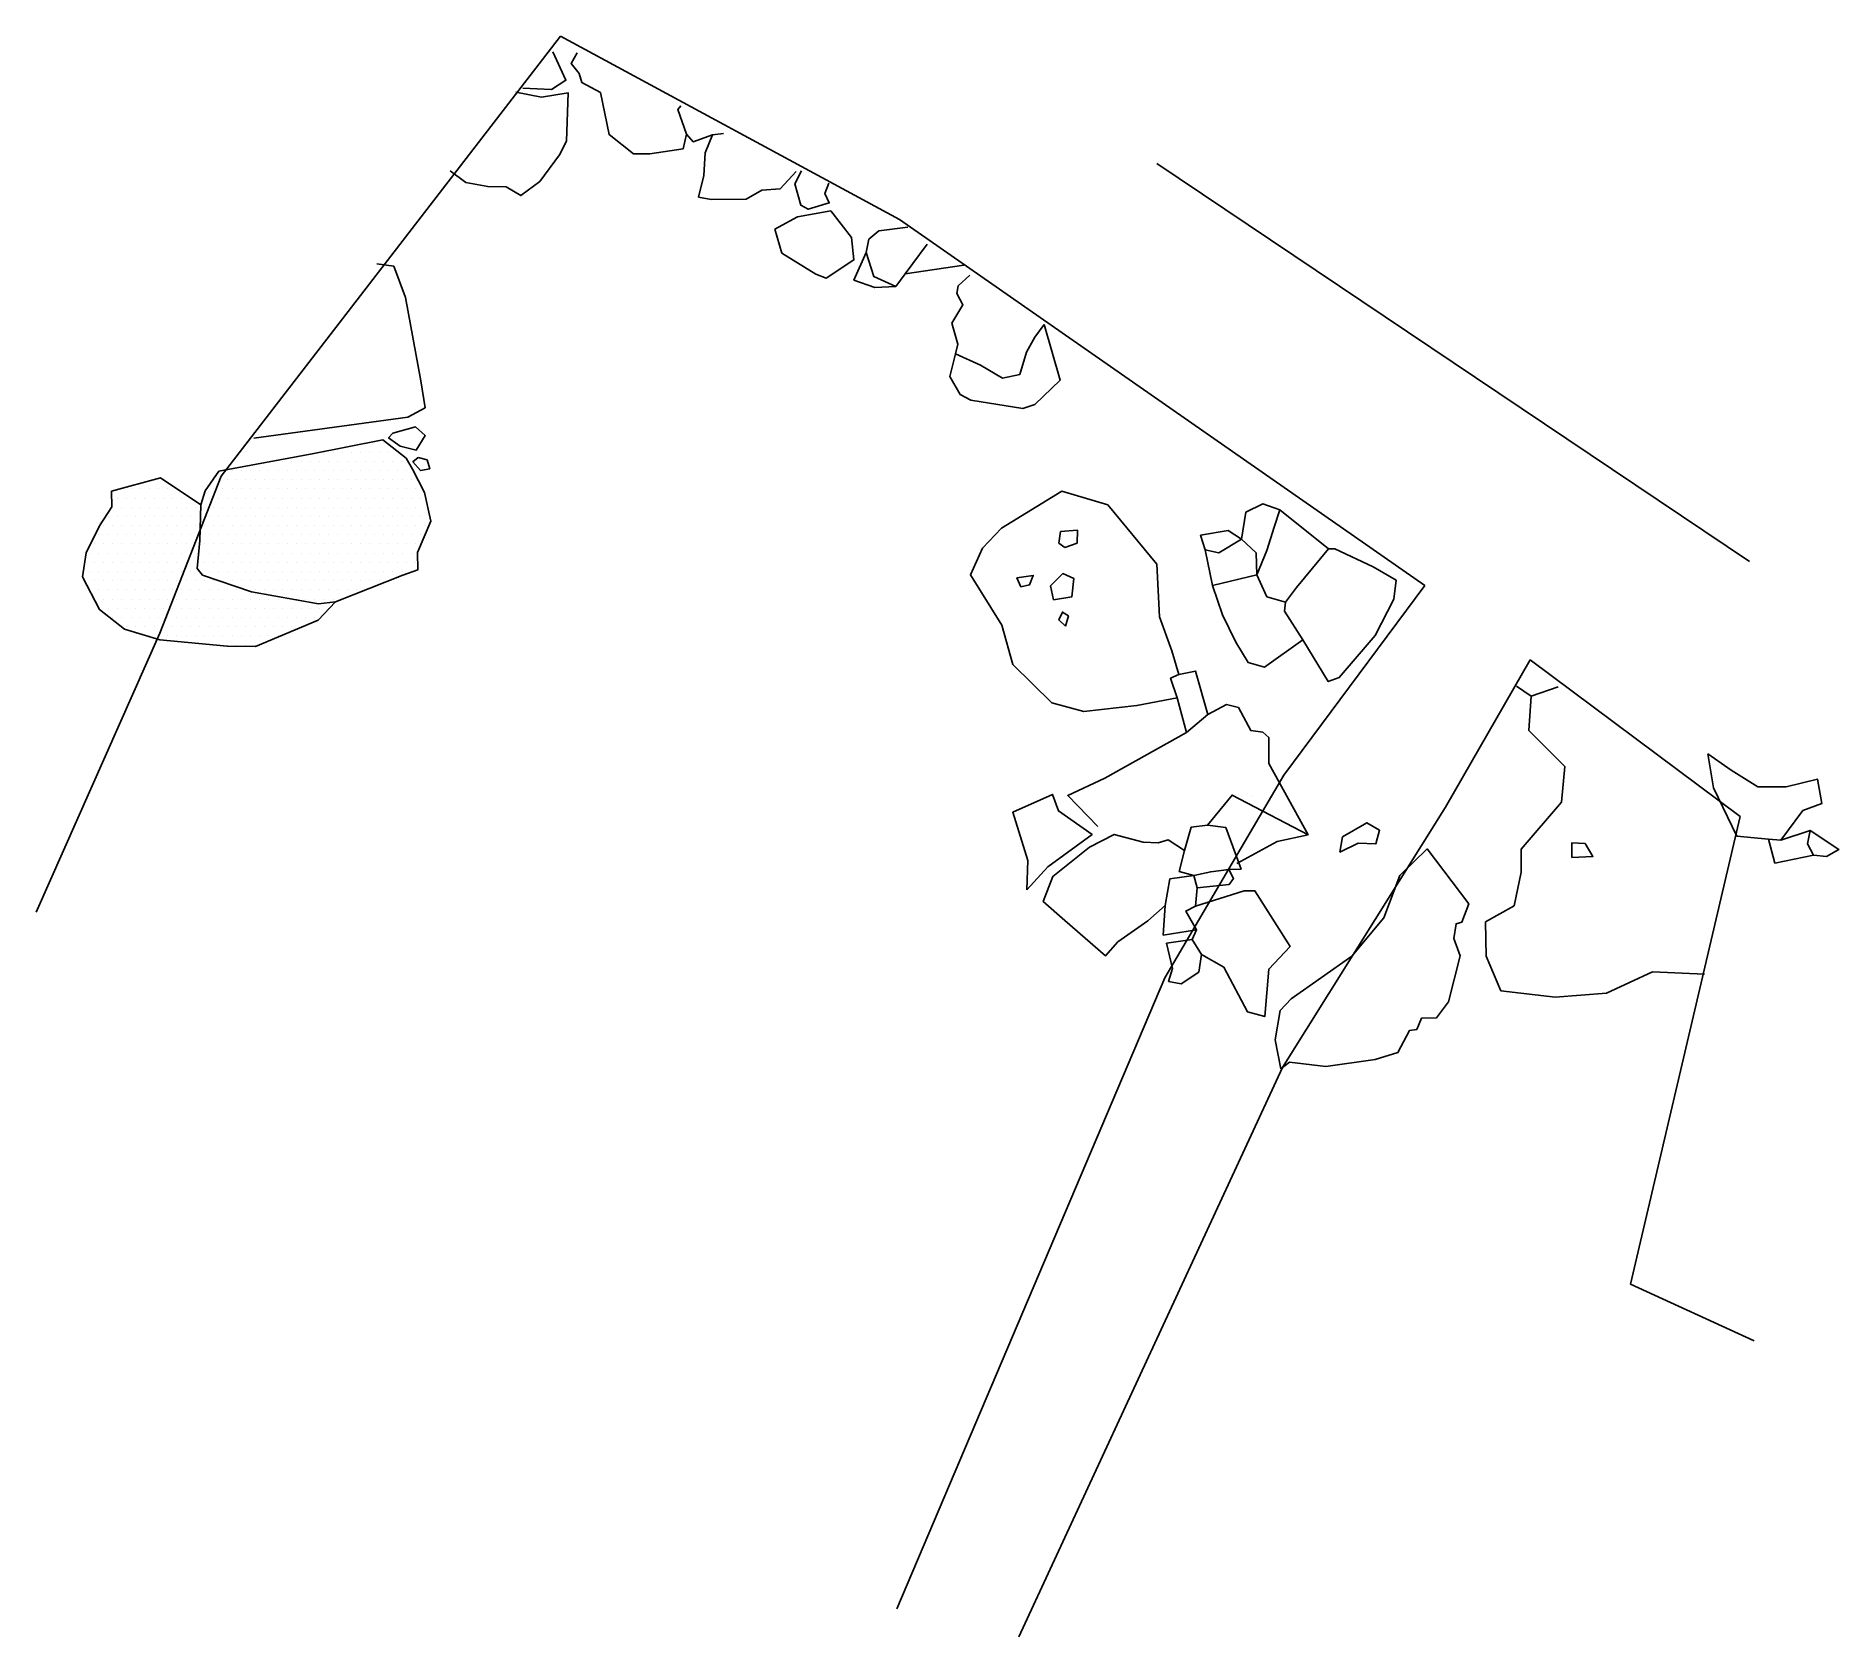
# Model space of a CAD drawing. Header units: metres. Extents: x -0.16 to 2.29, y -21 to -18.82.
import ezdxf

# ---------------------------------------------------------------- set-up
doc = ezdxf.new("R2010")
doc.units = ezdxf.units.M
doc.header["$LTSCALE"] = 25
doc.header["$MEASUREMENT"] = 0
doc.linetypes.add('STRICHPUNKTX2', pattern=[2, 1, -0.5, 0, -0.5])
doc.layers.get('0').update_dxf_attribs({"linetype": 'CONTINUOUS'})
for name, color, linetype in [('BEFUND', 1, 'CONTINUOUS'), ('GRABUNGSGRENZE', 3, 'STRICHPUNKTX2'), ('STEINE', 4, 'CONTINUOUS'), ('STEINESCHRAFF', 4, 'CONTINUOUS')]:
    doc.layers.add(name, color=color, linetype=linetype)

# ---------------------------------------------------------------- blocks, each defined once
blk = doc.blocks.new('*X1')
at = {"color": 0}
for p, q in [((23.125, -1938.75), (23.125, -1938.75)), ((24.375, -1938.75), (24.375, -1938.75)), ((25.625, -1938.75), (25.625, -1938.75)), ((26.875, -1938.75), (26.875, -1938.75)), ((28.125, -1938.75), (28.125, -1938.75)), ((29.375, -1938.75), (29.375, -1938.75)), ((30, -1937.5), (30, -1937.5)), ((30.625, -1938.75), (30.625, -1938.75)), ((31.25, -1937.5), (31.25, -1937.5)), ((31.875, -1938.75), (31.875, -1938.75)), ((33.125, -1938.75), (33.125, -1938.75)), ((9.375, -1941.25), (9.375, -1941.25)), ((10.625, -1941.25), (10.625, -1941.25)), ((11.875, -1941.25), (11.875, -1941.25)), ((13.125, -1941.25), (13.125, -1941.25)), ((14.375, -1941.25), (14.375, -1941.25)), ((15.625, -1941.25), (15.625, -1941.25)), ((16.25, -1940), (16.25, -1940)), ((16.875, -1941.25), (16.875, -1941.25)), ((17.5, -1940), (17.5, -1940)), ((18.125, -1941.25), (18.125, -1941.25)), ((18.75, -1940), (18.75, -1940)), ((19.375, -1941.25), (19.375, -1941.25)), ((20, -1940), (20, -1940)), ((20.625, -1941.25), (20.625, -1941.25)), ((21.25, -1940), (21.25, -1940)), ((21.875, -1941.25), (21.875, -1941.25)), ((22.5, -1940), (22.5, -1940)), ((23.125, -1941.25), (23.125, -1941.25)), ((23.75, -1940), (23.75, -1940)), ((24.375, -1941.25), (24.375, -1941.25)), ((25, -1940), (25, -1940)), ((25.625, -1941.25), (25.625, -1941.25)), ((26.25, -1940), (26.25, -1940)), ((26.875, -1941.25), (26.875, -1941.25)), ((27.5, -1940), (27.5, -1940)), ((28.125, -1941.25), (28.125, -1941.25)), ((28.75, -1940), (28.75, -1940)), ((29.375, -1941.25), (29.375, -1941.25)), ((30, -1940), (30, -1940)), ((30.625, -1941.25), (30.625, -1941.25)), ((31.25, -1940), (31.25, -1940)), ((31.875, -1941.25), (31.875, -1941.25)), ((32.5, -1940), (32.5, -1940)), ((33.125, -1941.25), (33.125, -1941.25)), ((33.75, -1940), (33.75, -1940)), ((34.375, -1941.25), (34.375, -1941.25)), ((-4.375, -1943.75), (-4.375, -1943.75)), ((-3.125, -1943.75), (-3.125, -1943.75)), ((-1.875, -1943.75), (-1.875, -1943.75)), ((-0.625, -1943.75), (-0.625, -1943.75)), ((0.625, -1943.75), (0.625, -1943.75)), ((1.25, -1942.5), (1.25, -1942.5)), ((1.875, -1943.75), (1.875, -1943.75)), ((8.125, -1943.75), (8.125, -1943.75)), ((8.75, -1942.5), (8.75, -1942.5)), ((9.375, -1943.75), (9.375, -1943.75)), ((10, -1942.5), (10, -1942.5)), ((10.625, -1943.75), (10.625, -1943.75)), ((11.25, -1942.5), (11.25, -1942.5)), ((11.875, -1943.75), (11.875, -1943.75)), ((12.5, -1942.5), (12.5, -1942.5)), ((13.125, -1943.75), (13.125, -1943.75)), ((13.75, -1942.5), (13.75, -1942.5)), ((14.375, -1943.75), (14.375, -1943.75)), ((15, -1942.5), (15, -1942.5)), ((15.625, -1943.75), (15.625, -1943.75)), ((16.25, -1942.5), (16.25, -1942.5)), ((16.875, -1943.75), (16.875, -1943.75)), ((17.5, -1942.5), (17.5, -1942.5)), ((18.125, -1943.75), (18.125, -1943.75)), ((18.75, -1942.5), (18.75, -1942.5)), ((19.375, -1943.75), (19.375, -1943.75)), ((20, -1942.5), (20, -1942.5)), ((20.625, -1943.75), (20.625, -1943.75)), ((21.25, -1942.5), (21.25, -1942.5)), ((21.875, -1943.75), (21.875, -1943.75)), ((22.5, -1942.5), (22.5, -1942.5)), ((23.125, -1943.75), (23.125, -1943.75)), ((23.75, -1942.5), (23.75, -1942.5)), ((24.375, -1943.75), (24.375, -1943.75)), ((25, -1942.5), (25, -1942.5)), ((25.625, -1943.75), (25.625, -1943.75)), ((26.25, -1942.5), (26.25, -1942.5)), ((26.875, -1943.75), (26.875, -1943.75)), ((27.5, -1942.5), (27.5, -1942.5)), ((28.125, -1943.75), (28.125, -1943.75)), ((28.75, -1942.5), (28.75, -1942.5)), ((29.375, -1943.75), (29.375, -1943.75)), ((30, -1942.5), (30, -1942.5)), ((30.625, -1943.75), (30.625, -1943.75)), ((31.25, -1942.5), (31.25, -1942.5)), ((31.875, -1943.75), (31.875, -1943.75)), ((32.5, -1942.5), (32.5, -1942.5)), ((33.125, -1943.75), (33.125, -1943.75)), ((33.75, -1942.5), (33.75, -1942.5)), ((34.375, -1943.75), (34.375, -1943.75)), ((35, -1942.5), (35, -1942.5)), ((35.625, -1943.75), (35.625, -1943.75)), ((-5.625, -1946.25), (-5.625, -1946.25)), ((-5, -1945), (-5, -1945)), ((-4.375, -1946.25), (-4.375, -1946.25)), ((-3.75, -1945), (-3.75, -1945)), ((-3.125, -1946.25), (-3.125, -1946.25)), ((-2.5, -1945), (-2.5, -1945)), ((-1.875, -1946.25), (-1.875, -1946.25)), ((-1.25, -1945), (-1.25, -1945)), ((-0.625, -1946.25), (-0.625, -1946.25)), ((0, -1945), (0, -1945)), ((0.625, -1946.25), (0.625, -1946.25)), ((1.25, -1945), (1.25, -1945)), ((1.875, -1946.25), (1.875, -1946.25)), ((2.5, -1945), (2.5, -1945)), ((3.125, -1946.25), (3.125, -1946.25)), ((3.75, -1945), (3.75, -1945)), ((4.375, -1946.25), (4.375, -1946.25)), ((5.625, -1946.25), (5.625, -1946.25)), ((6.875, -1946.25), (6.875, -1946.25)), ((7.5, -1945), (7.5, -1945)), ((8.125, -1946.25), (8.125, -1946.25)), ((8.75, -1945), (8.75, -1945)), ((9.375, -1946.25), (9.375, -1946.25)), ((10, -1945), (10, -1945)), ((10.625, -1946.25), (10.625, -1946.25)), ((11.25, -1945), (11.25, -1945)), ((11.875, -1946.25), (11.875, -1946.25)), ((12.5, -1945), (12.5, -1945)), ((13.125, -1946.25), (13.125, -1946.25)), ((13.75, -1945), (13.75, -1945)), ((14.375, -1946.25), (14.375, -1946.25)), ((15, -1945), (15, -1945)), ((15.625, -1946.25), (15.625, -1946.25)), ((16.25, -1945), (16.25, -1945)), ((16.875, -1946.25), (16.875, -1946.25)), ((17.5, -1945), (17.5, -1945)), ((18.125, -1946.25), (18.125, -1946.25)), ((18.75, -1945), (18.75, -1945)), ((19.375, -1946.25), (19.375, -1946.25)), ((20, -1945), (20, -1945)), ((20.625, -1946.25), (20.625, -1946.25)), ((21.25, -1945), (21.25, -1945)), ((21.875, -1946.25), (21.875, -1946.25)), ((22.5, -1945), (22.5, -1945)), ((23.125, -1946.25), (23.125, -1946.25)), ((23.75, -1945), (23.75, -1945)), ((24.375, -1946.25), (24.375, -1946.25)), ((25, -1945), (25, -1945)), ((25.625, -1946.25), (25.625, -1946.25)), ((26.25, -1945), (26.25, -1945)), ((26.875, -1946.25), (26.875, -1946.25)), ((27.5, -1945), (27.5, -1945)), ((28.125, -1946.25), (28.125, -1946.25)), ((28.75, -1945), (28.75, -1945)), ((29.375, -1946.25), (29.375, -1946.25)), ((30, -1945), (30, -1945)), ((30.625, -1946.25), (30.625, -1946.25)), ((31.25, -1945), (31.25, -1945)), ((31.875, -1946.25), (31.875, -1946.25)), ((32.5, -1945), (32.5, -1945)), ((33.125, -1946.25), (33.125, -1946.25)), ((33.75, -1945), (33.75, -1945)), ((34.375, -1946.25), (34.375, -1946.25)), ((35, -1945), (35, -1945)), ((35.625, -1946.25), (35.625, -1946.25)), ((36.25, -1945), (36.25, -1945)), ((36.875, -1946.25), (36.875, -1946.25)), ((-6.875, -1948.75), (-6.875, -1948.75)), ((-6.25, -1947.5), (-6.25, -1947.5)), ((-5.625, -1948.75), (-5.625, -1948.75)), ((-5, -1947.5), (-5, -1947.5)), ((-4.375, -1948.75), (-4.375, -1948.75)), ((-3.75, -1947.5), (-3.75, -1947.5)), ((-3.125, -1948.75), (-3.125, -1948.75)), ((-2.5, -1947.5), (-2.5, -1947.5)), ((-1.875, -1948.75), (-1.875, -1948.75)), ((-1.25, -1947.5), (-1.25, -1947.5)), ((-0.625, -1948.75), (-0.625, -1948.75)), ((0, -1947.5), (0, -1947.5)), ((0.625, -1948.75), (0.625, -1948.75)), ((1.25, -1947.5), (1.25, -1947.5)), ((1.875, -1948.75), (1.875, -1948.75)), ((2.5, -1947.5), (2.5, -1947.5)), ((3.125, -1948.75), (3.125, -1948.75)), ((3.75, -1947.5), (3.75, -1947.5)), ((4.375, -1948.75), (4.375, -1948.75)), ((5, -1947.5), (5, -1947.5)), ((5.625, -1948.75), (5.625, -1948.75)), ((6.25, -1947.5), (6.25, -1947.5)), ((6.875, -1948.75), (6.875, -1948.75)), ((7.5, -1947.5), (7.5, -1947.5)), ((8.125, -1948.75), (8.125, -1948.75)), ((8.75, -1947.5), (8.75, -1947.5)), ((9.375, -1948.75), (9.375, -1948.75)), ((10, -1947.5), (10, -1947.5)), ((10.625, -1948.75), (10.625, -1948.75)), ((11.25, -1947.5), (11.25, -1947.5)), ((11.875, -1948.75), (11.875, -1948.75)), ((12.5, -1947.5), (12.5, -1947.5)), ((13.125, -1948.75), (13.125, -1948.75)), ((13.75, -1947.5), (13.75, -1947.5)), ((14.375, -1948.75), (14.375, -1948.75)), ((15, -1947.5), (15, -1947.5)), ((15.625, -1948.75), (15.625, -1948.75)), ((16.25, -1947.5), (16.25, -1947.5)), ((16.875, -1948.75), (16.875, -1948.75)), ((17.5, -1947.5), (17.5, -1947.5)), ((18.125, -1948.75), (18.125, -1948.75)), ((18.75, -1947.5), (18.75, -1947.5)), ((19.375, -1948.75), (19.375, -1948.75)), ((20, -1947.5), (20, -1947.5)), ((20.625, -1948.75), (20.625, -1948.75)), ((21.25, -1947.5), (21.25, -1947.5)), ((21.875, -1948.75), (21.875, -1948.75)), ((22.5, -1947.5), (22.5, -1947.5)), ((23.125, -1948.75), (23.125, -1948.75)), ((23.75, -1947.5), (23.75, -1947.5)), ((24.375, -1948.75), (24.375, -1948.75)), ((25, -1947.5), (25, -1947.5)), ((25.625, -1948.75), (25.625, -1948.75)), ((26.25, -1947.5), (26.25, -1947.5)), ((26.875, -1948.75), (26.875, -1948.75)), ((27.5, -1947.5), (27.5, -1947.5)), ((28.125, -1948.75), (28.125, -1948.75)), ((28.75, -1947.5), (28.75, -1947.5)), ((29.375, -1948.75), (29.375, -1948.75)), ((30, -1947.5), (30, -1947.5)), ((30.625, -1948.75), (30.625, -1948.75)), ((31.25, -1947.5), (31.25, -1947.5)), ((31.875, -1948.75), (31.875, -1948.75)), ((32.5, -1947.5), (32.5, -1947.5)), ((33.125, -1948.75), (33.125, -1948.75)), ((33.75, -1947.5), (33.75, -1947.5)), ((34.375, -1948.75), (34.375, -1948.75)), ((35, -1947.5), (35, -1947.5)), ((35.625, -1948.75), (35.625, -1948.75)), ((36.25, -1947.5), (36.25, -1947.5)), ((36.875, -1948.75), (36.875, -1948.75)), ((37.5, -1947.5), (37.5, -1947.5)), ((-8.125, -1951.25), (-8.125, -1951.25)), ((-7.5, -1950), (-7.5, -1950)), ((-6.875, -1951.25), (-6.875, -1951.25)), ((-6.25, -1950), (-6.25, -1950)), ((-5.625, -1951.25), (-5.625, -1951.25)), ((-5, -1950), (-5, -1950)), ((-4.375, -1951.25), (-4.375, -1951.25)), ((-3.75, -1950), (-3.75, -1950)), ((-3.125, -1951.25), (-3.125, -1951.25)), ((-2.5, -1950), (-2.5, -1950)), ((-1.875, -1951.25), (-1.875, -1951.25)), ((-1.25, -1950), (-1.25, -1950)), ((-0.625, -1951.25), (-0.625, -1951.25)), ((0, -1950), (0, -1950)), ((0.625, -1951.25), (0.625, -1951.25)), ((1.25, -1950), (1.25, -1950)), ((1.875, -1951.25), (1.875, -1951.25)), ((2.5, -1950), (2.5, -1950)), ((3.125, -1951.25), (3.125, -1951.25)), ((3.75, -1950), (3.75, -1950)), ((4.375, -1951.25), (4.375, -1951.25)), ((5, -1950), (5, -1950)), ((5.625, -1951.25), (5.625, -1951.25)), ((6.25, -1950), (6.25, -1950)), ((6.875, -1951.25), (6.875, -1951.25)), ((7.5, -1950), (7.5, -1950)), ((8.125, -1951.25), (8.125, -1951.25)), ((8.75, -1950), (8.75, -1950)), ((9.375, -1951.25), (9.375, -1951.25)), ((10, -1950), (10, -1950)), ((10.625, -1951.25), (10.625, -1951.25)), ((11.25, -1950), (11.25, -1950)), ((11.875, -1951.25), (11.875, -1951.25)), ((12.5, -1950), (12.5, -1950)), ((13.125, -1951.25), (13.125, -1951.25)), ((13.75, -1950), (13.75, -1950)), ((14.375, -1951.25), (14.375, -1951.25)), ((15, -1950), (15, -1950)), ((15.625, -1951.25), (15.625, -1951.25)), ((16.25, -1950), (16.25, -1950)), ((16.875, -1951.25), (16.875, -1951.25)), ((17.5, -1950), (17.5, -1950)), ((18.125, -1951.25), (18.125, -1951.25)), ((18.75, -1950), (18.75, -1950)), ((19.375, -1951.25), (19.375, -1951.25)), ((20, -1950), (20, -1950)), ((20.625, -1951.25), (20.625, -1951.25)), ((21.25, -1950), (21.25, -1950)), ((21.875, -1951.25), (21.875, -1951.25)), ((22.5, -1950), (22.5, -1950)), ((23.125, -1951.25), (23.125, -1951.25)), ((23.75, -1950), (23.75, -1950)), ((24.375, -1951.25), (24.375, -1951.25)), ((25, -1950), (25, -1950)), ((25.625, -1951.25), (25.625, -1951.25)), ((26.25, -1950), (26.25, -1950)), ((26.875, -1951.25), (26.875, -1951.25)), ((27.5, -1950), (27.5, -1950)), ((28.125, -1951.25), (28.125, -1951.25)), ((28.75, -1950), (28.75, -1950)), ((29.375, -1951.25), (29.375, -1951.25)), ((30, -1950), (30, -1950)), ((30.625, -1951.25), (30.625, -1951.25)), ((31.25, -1950), (31.25, -1950)), ((31.875, -1951.25), (31.875, -1951.25)), ((32.5, -1950), (32.5, -1950)), ((33.125, -1951.25), (33.125, -1951.25)), ((33.75, -1950), (33.75, -1950)), ((34.375, -1951.25), (34.375, -1951.25)), ((35, -1950), (35, -1950)), ((35.625, -1951.25), (35.625, -1951.25)), ((36.25, -1950), (36.25, -1950)), ((-9.375, -1953.75), (-9.375, -1953.75)), ((-8.75, -1952.5), (-8.75, -1952.5)), ((-8.125, -1953.75), (-8.125, -1953.75)), ((-7.5, -1952.5), (-7.5, -1952.5)), ((-6.875, -1953.75), (-6.875, -1953.75)), ((-6.25, -1952.5), (-6.25, -1952.5)), ((-5.625, -1953.75), (-5.625, -1953.75)), ((-5, -1952.5), (-5, -1952.5)), ((-4.375, -1953.75), (-4.375, -1953.75)), ((-3.75, -1952.5), (-3.75, -1952.5)), ((-3.125, -1953.75), (-3.125, -1953.75)), ((-2.5, -1952.5), (-2.5, -1952.5)), ((-1.875, -1953.75), (-1.875, -1953.75)), ((-1.25, -1952.5), (-1.25, -1952.5)), ((-0.625, -1953.75), (-0.625, -1953.75)), ((0, -1952.5), (0, -1952.5)), ((0.625, -1953.75), (0.625, -1953.75)), ((1.25, -1952.5), (1.25, -1952.5)), ((1.875, -1953.75), (1.875, -1953.75)), ((2.5, -1952.5), (2.5, -1952.5)), ((3.125, -1953.75), (3.125, -1953.75)), ((3.75, -1952.5), (3.75, -1952.5)), ((4.375, -1953.75), (4.375, -1953.75)), ((5, -1952.5), (5, -1952.5)), ((5.625, -1953.75), (5.625, -1953.75)), ((6.25, -1952.5), (6.25, -1952.5)), ((6.875, -1953.75), (6.875, -1953.75)), ((7.5, -1952.5), (7.5, -1952.5)), ((8.125, -1953.75), (8.125, -1953.75)), ((8.75, -1952.5), (8.75, -1952.5)), ((9.375, -1953.75), (9.375, -1953.75)), ((10, -1952.5), (10, -1952.5)), ((10.625, -1953.75), (10.625, -1953.75)), ((11.25, -1952.5), (11.25, -1952.5)), ((11.875, -1953.75), (11.875, -1953.75)), ((12.5, -1952.5), (12.5, -1952.5)), ((13.125, -1953.75), (13.125, -1953.75)), ((13.75, -1952.5), (13.75, -1952.5)), ((14.375, -1953.75), (14.375, -1953.75)), ((15, -1952.5), (15, -1952.5)), ((15.625, -1953.75), (15.625, -1953.75)), ((16.25, -1952.5), (16.25, -1952.5)), ((16.875, -1953.75), (16.875, -1953.75)), ((17.5, -1952.5), (17.5, -1952.5)), ((18.125, -1953.75), (18.125, -1953.75)), ((18.75, -1952.5), (18.75, -1952.5)), ((19.375, -1953.75), (19.375, -1953.75)), ((20, -1952.5), (20, -1952.5)), ((20.625, -1953.75), (20.625, -1953.75)), ((21.25, -1952.5), (21.25, -1952.5)), ((21.875, -1953.75), (21.875, -1953.75)), ((22.5, -1952.5), (22.5, -1952.5)), ((23.125, -1953.75), (23.125, -1953.75)), ((23.75, -1952.5), (23.75, -1952.5)), ((24.375, -1953.75), (24.375, -1953.75)), ((25, -1952.5), (25, -1952.5)), ((25.625, -1953.75), (25.625, -1953.75)), ((26.25, -1952.5), (26.25, -1952.5)), ((26.875, -1953.75), (26.875, -1953.75)), ((27.5, -1952.5), (27.5, -1952.5)), ((28.125, -1953.75), (28.125, -1953.75)), ((28.75, -1952.5), (28.75, -1952.5)), ((29.375, -1953.75), (29.375, -1953.75)), ((30, -1952.5), (30, -1952.5)), ((30.625, -1953.75), (30.625, -1953.75)), ((31.25, -1952.5), (31.25, -1952.5)), ((31.875, -1953.75), (31.875, -1953.75)), ((32.5, -1952.5), (32.5, -1952.5)), ((33.125, -1953.75), (33.125, -1953.75)), ((33.75, -1952.5), (33.75, -1952.5)), ((34.375, -1953.75), (34.375, -1953.75)), ((35, -1952.5), (35, -1952.5)), ((35.625, -1953.75), (35.625, -1953.75)), ((-9.375, -1956.25), (-9.375, -1956.25)), ((-8.75, -1955), (-8.75, -1955)), ((-8.125, -1956.25), (-8.125, -1956.25)), ((-7.5, -1955), (-7.5, -1955)), ((-6.875, -1956.25), (-6.875, -1956.25)), ((-6.25, -1955), (-6.25, -1955)), ((-5.625, -1956.25), (-5.625, -1956.25)), ((-5, -1955), (-5, -1955)), ((-4.375, -1956.25), (-4.375, -1956.25)), ((-3.75, -1955), (-3.75, -1955)), ((-3.125, -1956.25), (-3.125, -1956.25)), ((-2.5, -1955), (-2.5, -1955)), ((-1.875, -1956.25), (-1.875, -1956.25)), ((-1.25, -1955), (-1.25, -1955)), ((-0.625, -1956.25), (-0.625, -1956.25)), ((0, -1955), (0, -1955)), ((0.625, -1956.25), (0.625, -1956.25)), ((1.25, -1955), (1.25, -1955)), ((1.875, -1956.25), (1.875, -1956.25)), ((2.5, -1955), (2.5, -1955)), ((3.125, -1956.25), (3.125, -1956.25)), ((3.75, -1955), (3.75, -1955)), ((4.375, -1956.25), (4.375, -1956.25)), ((5, -1955), (5, -1955)), ((5.625, -1956.25), (5.625, -1956.25)), ((6.25, -1955), (6.25, -1955)), ((6.875, -1956.25), (6.875, -1956.25)), ((7.5, -1955), (7.5, -1955)), ((8.125, -1956.25), (8.125, -1956.25)), ((8.75, -1955), (8.75, -1955)), ((9.375, -1956.25), (9.375, -1956.25)), ((10, -1955), (10, -1955)), ((10.625, -1956.25), (10.625, -1956.25)), ((11.25, -1955), (11.25, -1955)), ((11.875, -1956.25), (11.875, -1956.25)), ((12.5, -1955), (12.5, -1955)), ((13.125, -1956.25), (13.125, -1956.25)), ((13.75, -1955), (13.75, -1955)), ((14.375, -1956.25), (14.375, -1956.25)), ((15, -1955), (15, -1955)), ((15.625, -1956.25), (15.625, -1956.25)), ((16.25, -1955), (16.25, -1955)), ((16.875, -1956.25), (16.875, -1956.25)), ((17.5, -1955), (17.5, -1955)), ((18.125, -1956.25), (18.125, -1956.25)), ((18.75, -1955), (18.75, -1955)), ((19.375, -1956.25), (19.375, -1956.25)), ((20, -1955), (20, -1955)), ((20.625, -1956.25), (20.625, -1956.25)), ((21.25, -1955), (21.25, -1955)), ((21.875, -1956.25), (21.875, -1956.25)), ((22.5, -1955), (22.5, -1955)), ((23.125, -1956.25), (23.125, -1956.25)), ((23.75, -1955), (23.75, -1955)), ((24.375, -1956.25), (24.375, -1956.25)), ((25, -1955), (25, -1955)), ((25.625, -1956.25), (25.625, -1956.25)), ((26.25, -1955), (26.25, -1955)), ((26.875, -1956.25), (26.875, -1956.25)), ((27.5, -1955), (27.5, -1955)), ((28.125, -1956.25), (28.125, -1956.25)), ((28.75, -1955), (28.75, -1955)), ((29.375, -1956.25), (29.375, -1956.25)), ((30, -1955), (30, -1955)), ((30.625, -1956.25), (30.625, -1956.25)), ((31.25, -1955), (31.25, -1955)), ((31.875, -1956.25), (31.875, -1956.25)), ((32.5, -1955), (32.5, -1955)), ((33.75, -1955), (33.75, -1955)), ((35, -1955), (35, -1955)), ((-8.75, -1957.5), (-8.75, -1957.5)), ((-8.125, -1958.75), (-8.125, -1958.75)), ((-7.5, -1957.5), (-7.5, -1957.5)), ((-6.875, -1958.75), (-6.875, -1958.75)), ((-6.25, -1957.5), (-6.25, -1957.5)), ((-5.625, -1958.75), (-5.625, -1958.75)), ((-5, -1957.5), (-5, -1957.5)), ((-4.375, -1958.75), (-4.375, -1958.75)), ((-3.75, -1957.5), (-3.75, -1957.5)), ((-3.125, -1958.75), (-3.125, -1958.75)), ((-2.5, -1957.5), (-2.5, -1957.5)), ((-1.875, -1958.75), (-1.875, -1958.75)), ((-1.25, -1957.5), (-1.25, -1957.5)), ((-0.625, -1958.75), (-0.625, -1958.75)), ((0, -1957.5), (0, -1957.5)), ((0.625, -1958.75), (0.625, -1958.75)), ((1.25, -1957.5), (1.25, -1957.5)), ((1.875, -1958.75), (1.875, -1958.75)), ((2.5, -1957.5), (2.5, -1957.5)), ((3.125, -1958.75), (3.125, -1958.75)), ((3.75, -1957.5), (3.75, -1957.5)), ((4.375, -1958.75), (4.375, -1958.75)), ((5, -1957.5), (5, -1957.5)), ((5.625, -1958.75), (5.625, -1958.75)), ((6.25, -1957.5), (6.25, -1957.5)), ((6.875, -1958.75), (6.875, -1958.75)), ((7.5, -1957.5), (7.5, -1957.5)), ((8.125, -1958.75), (8.125, -1958.75)), ((8.75, -1957.5), (8.75, -1957.5)), ((9.375, -1958.75), (9.375, -1958.75)), ((10, -1957.5), (10, -1957.5)), ((10.625, -1958.75), (10.625, -1958.75)), ((11.25, -1957.5), (11.25, -1957.5)), ((11.875, -1958.75), (11.875, -1958.75)), ((12.5, -1957.5), (12.5, -1957.5)), ((13.125, -1958.75), (13.125, -1958.75)), ((13.75, -1957.5), (13.75, -1957.5)), ((14.375, -1958.75), (14.375, -1958.75)), ((15, -1957.5), (15, -1957.5)), ((15.625, -1958.75), (15.625, -1958.75)), ((16.25, -1957.5), (16.25, -1957.5)), ((16.875, -1958.75), (16.875, -1958.75)), ((17.5, -1957.5), (17.5, -1957.5)), ((18.125, -1958.75), (18.125, -1958.75)), ((18.75, -1957.5), (18.75, -1957.5)), ((19.375, -1958.75), (19.375, -1958.75)), ((20, -1957.5), (20, -1957.5)), ((20.625, -1958.75), (20.625, -1958.75)), ((21.25, -1957.5), (21.25, -1957.5)), ((21.875, -1958.75), (21.875, -1958.75)), ((22.5, -1957.5), (22.5, -1957.5)), ((23.125, -1958.75), (23.125, -1958.75)), ((23.75, -1957.5), (23.75, -1957.5)), ((24.375, -1958.75), (24.375, -1958.75)), ((25, -1957.5), (25, -1957.5)), ((26.25, -1957.5), (26.25, -1957.5)), ((27.5, -1957.5), (27.5, -1957.5)), ((-6.25, -1960), (-6.25, -1960)), ((-5.625, -1961.25), (-5.625, -1961.25)), ((-5, -1960), (-5, -1960)), ((-4.375, -1961.25), (-4.375, -1961.25)), ((-3.75, -1960), (-3.75, -1960)), ((-3.125, -1961.25), (-3.125, -1961.25)), ((-2.5, -1960), (-2.5, -1960)), ((-1.875, -1961.25), (-1.875, -1961.25)), ((-1.25, -1960), (-1.25, -1960)), ((-0.625, -1961.25), (-0.625, -1961.25)), ((0, -1960), (0, -1960)), ((0.625, -1961.25), (0.625, -1961.25)), ((1.25, -1960), (1.25, -1960)), ((1.875, -1961.25), (1.875, -1961.25)), ((2.5, -1960), (2.5, -1960)), ((3.125, -1961.25), (3.125, -1961.25)), ((3.75, -1960), (3.75, -1960)), ((4.375, -1961.25), (4.375, -1961.25)), ((5, -1960), (5, -1960)), ((5.625, -1961.25), (5.625, -1961.25)), ((6.25, -1960), (6.25, -1960)), ((6.875, -1961.25), (6.875, -1961.25)), ((7.5, -1960), (7.5, -1960)), ((8.125, -1961.25), (8.125, -1961.25)), ((8.75, -1960), (8.75, -1960)), ((9.375, -1961.25), (9.375, -1961.25)), ((10, -1960), (10, -1960)), ((10.625, -1961.25), (10.625, -1961.25)), ((11.25, -1960), (11.25, -1960)), ((11.875, -1961.25), (11.875, -1961.25)), ((12.5, -1960), (12.5, -1960)), ((13.125, -1961.25), (13.125, -1961.25)), ((13.75, -1960), (13.75, -1960)), ((14.375, -1961.25), (14.375, -1961.25)), ((15, -1960), (15, -1960)), ((15.625, -1961.25), (15.625, -1961.25)), ((16.25, -1960), (16.25, -1960)), ((16.875, -1961.25), (16.875, -1961.25)), ((17.5, -1960), (17.5, -1960)), ((18.125, -1961.25), (18.125, -1961.25)), ((18.75, -1960), (18.75, -1960)), ((19.375, -1961.25), (19.375, -1961.25)), ((20, -1960), (20, -1960)), ((20.625, -1961.25), (20.625, -1961.25)), ((21.25, -1960), (21.25, -1960)), ((21.875, -1961.25), (21.875, -1961.25)), ((22.5, -1960), (22.5, -1960)), ((23.75, -1960), (23.75, -1960)), ((-3.75, -1962.5), (-3.75, -1962.5)), ((-2.5, -1962.5), (-2.5, -1962.5)), ((-1.25, -1962.5), (-1.25, -1962.5)), ((-0.625, -1963.75), (-0.625, -1963.75)), ((0, -1962.5), (0, -1962.5)), ((0.625, -1963.75), (0.625, -1963.75)), ((1.25, -1962.5), (1.25, -1962.5)), ((1.875, -1963.75), (1.875, -1963.75)), ((2.5, -1962.5), (2.5, -1962.5)), ((3.125, -1963.75), (3.125, -1963.75)), ((3.75, -1962.5), (3.75, -1962.5)), ((4.375, -1963.75), (4.375, -1963.75)), ((5, -1962.5), (5, -1962.5)), ((5.625, -1963.75), (5.625, -1963.75)), ((6.25, -1962.5), (6.25, -1962.5)), ((6.875, -1963.75), (6.875, -1963.75)), ((7.5, -1962.5), (7.5, -1962.5)), ((8.125, -1963.75), (8.125, -1963.75)), ((8.75, -1962.5), (8.75, -1962.5)), ((9.375, -1963.75), (9.375, -1963.75)), ((10, -1962.5), (10, -1962.5)), ((10.625, -1963.75), (10.625, -1963.75)), ((11.25, -1962.5), (11.25, -1962.5)), ((11.875, -1963.75), (11.875, -1963.75)), ((12.5, -1962.5), (12.5, -1962.5)), ((13.125, -1963.75), (13.125, -1963.75)), ((13.75, -1962.5), (13.75, -1962.5)), ((14.375, -1963.75), (14.375, -1963.75)), ((15, -1962.5), (15, -1962.5)), ((15.625, -1963.75), (15.625, -1963.75)), ((16.25, -1962.5), (16.25, -1962.5)), ((16.875, -1963.75), (16.875, -1963.75)), ((17.5, -1962.5), (17.5, -1962.5)), ((18.75, -1962.5), (18.75, -1962.5)), ((20, -1962.5), (20, -1962.5)), ((8.75, -1965), (8.75, -1965)), ((10, -1965), (10, -1965)), ((11.25, -1965), (11.25, -1965)), ((12.5, -1965), (12.5, -1965)), ((13.75, -1965), (13.75, -1965))]:
    blk.add_line(p, q, dxfattribs=at)

msp = doc.modelspace()

# ---------------------------------------------------------------- linework, layer by layer
at = {"layer": 'BEFUND'}
for points in [[(1.3914, -19.7217), (1.3369, -19.7324), (1.2646, -19.7405), (1.2213, -19.7288), (1.1679, -19.6764), (1.1531, -19.6229), (1.1103, -19.5547), (1.1266, -19.5181), (1.1526, -19.4911), (1.2345, -19.4406), (1.2972, -19.4595), (1.3639, -19.5399), (1.3674, -19.6117), (1.3843, -19.658), (1.3939, -19.6901)], [(2.1089, -20.0978), (2.0381, -20.0947), (1.9755, -20.1233), (1.9057, -20.1289), (1.8319, -20.1202), (1.812, -20.0734), (1.811, -20.0266), (1.8497, -20.0046), (1.8593, -19.9588), (1.8593, -19.9278), (1.9143, -19.8636), (1.9189, -19.8152), (1.87, -19.7664), (1.873, -19.7195)]]:
    msp.add_lwpolyline(points, dxfattribs=at)
at = {"layer": 'GRABUNGSGRENZE', "flags": 128}
for points in [[(-0.1604, -20.0132), (0.008, -19.6339), (0.0915, -19.4205), (0.5527, -18.8217), (1.014, -19.0711), (1.7284, -19.5688), (1.5365, -19.827), (1.3747, -20.1025), (1.0103, -20.961)], [(1.1763, -20.9991), (1.5346, -20.2247), (1.7565, -19.8703), (1.8715, -19.6701), (2.1572, -19.8834), (2.0081, -20.5194), (2.1762, -20.5962)]]:
    msp.add_lwpolyline(points, dxfattribs=at)
at = {"layer": 'GRABUNGSGRENZE'}
msp.add_lwpolyline([(2.1698, -19.5362), (1.3638, -18.9951)], dxfattribs=at)
at = {"layer": 'STEINE'}
for points in [[(0.5425, -18.8431), (0.5603, -18.8817), (0.5404, -18.8945), (0.5018, -18.8925)], [(0.7125, -18.9214), (0.7243, -18.955), (0.7197, -18.9749), (0.6744, -18.982), (0.652, -18.982), (0.6189, -18.9556), (0.6071, -18.8985), (0.5817, -18.8848), (0.5781, -18.8726), (0.5674, -18.8588), (0.5756, -18.8446)], [(0.4921, -18.8981), (0.5272, -18.9047), (0.5634, -18.8991), (0.5608, -18.9647), (0.5517, -18.9831), (0.5247, -19.0197), (0.4987, -19.0386), (0.4789, -19.0269), (0.4539, -19.0264), (0.4239, -19.0208), (0.403, -19.005)], [(0.7747, -18.954), (0.7594, -18.956), (0.7334, -18.9657), (0.7243, -18.955), (0.7125, -18.9214), (0.7166, -18.9168)], [(0.7594, -18.956), (0.7497, -18.9805), (0.7477, -19.0115), (0.7406, -19.0406), (0.7579, -19.0441), (0.8052, -19.0436), (0.8266, -19.0314), (0.8516, -19.0293), (0.8735, -19.0059)], [(0.8806, -19.0049), (0.8714, -19.0227), (0.8796, -19.0517), (0.8898, -19.0573), (0.9183, -19.0487), (0.9122, -19.0359), (0.9177, -19.0217)], [(0.8444, -19.0843), (0.875, -19.0675), (0.9203, -19.0594), (0.9488, -19.0955), (0.9519, -19.1261), (0.9142, -19.151), (0.9, -19.1454), (0.8541, -19.1169), (0.8444, -19.0843)], [(1.0517, -19.1047), (1.0216, -19.1449), (1.0089, -19.1622), (0.9789, -19.1485), (0.9687, -19.1159), (0.9722, -19.098), (0.986, -19.0868), (1.0252, -19.0817)], [(1.0089, -19.1622), (0.9804, -19.1637), (0.9519, -19.1535), (0.9687, -19.1159)], [(0.1358, -19.3686), (0.345, -19.34), (0.369, -19.3273), (0.3628, -19.2906), (0.3419, -19.1771), (0.3261, -19.1348), (0.3032, -19.1313)], [(1.1016, -19.1332), (1.0216, -19.1449)], [(1.1097, -19.1469), (1.0939, -19.1612), (1.0919, -19.1718), (1.1001, -19.1871), (1.0853, -19.2121), (1.0934, -19.2406), (1.0899, -19.2538), (1.124, -19.2691), (1.154, -19.2869), (1.1775, -19.2818), (1.1866, -19.2518), (1.1978, -19.2314), (1.2105, -19.2141)], [(1.2105, -19.2141), (1.2325, -19.2899), (1.1978, -19.323), (1.1815, -19.3281), (1.1108, -19.317), (1.0965, -19.3093), (1.0823, -19.2849), (1.0899, -19.2538)], [(0.3247, -19.3619), (0.3557, -19.3533), (0.369, -19.365), (0.3567, -19.3848), (0.3349, -19.3797), (0.3191, -19.368), (0.3247, -19.3619)], [(0.0696, -19.4404), (0.0635, -19.4592), (0.0625, -19.5076), (0.0589, -19.5458), (0.0661, -19.5549), (0.1328, -19.5778), (0.2239, -19.5941), (0.2468, -19.591), (0.3385, -19.5549), (0.3588, -19.5477), (0.3583, -19.5243), (0.3766, -19.4816), (0.368, -19.4424), (0.3517, -19.4108), (0.343, -19.396), (0.3114, -19.3711), (0.2152, -19.3899), (0.0884, -19.4134)], [(0.3593, -19.395), (0.3715, -19.3981), (0.3751, -19.4103), (0.3624, -19.4128), (0.3522, -19.4006), (0.3593, -19.395)], [(0.0696, -19.4404), (0.0884, -19.4134)], [(0.0635, -19.4592), (0.009, -19.4226), (-0.0577, -19.4409), (-0.0572, -19.4618), (-0.074, -19.4878), (-0.0923, -19.5244), (-0.0974, -19.557), (-0.0739, -19.6018), (-0.0403, -19.6283), (0.008, -19.643), (0.0997, -19.6517), (0.1379, -19.6522), (0.2234, -19.616), (0.2468, -19.591)], [(1.5314, -19.466), (1.5079, -19.4579), (1.485, -19.4691), (1.4789, -19.5058), (1.4988, -19.5246), (1.4998, -19.5546)], [(1.5136, -19.5842), (1.4998, -19.5546), (1.5136, -19.5215), (1.5237, -19.4895), (1.5314, -19.466), (1.5976, -19.519)], [(1.2386, -19.5175), (1.2305, -19.5114), (1.233, -19.4956), (1.2559, -19.4936), (1.2554, -19.5114), (1.2386, -19.5175)], [(1.4789, -19.5058), (1.4611, -19.4941), (1.4234, -19.5007), (1.4295, -19.5205), (1.4484, -19.5246), (1.4789, -19.5058)], [(1.4295, -19.5205), (1.4397, -19.5689), (1.4998, -19.5546)], [(1.5976, -19.519), (1.5538, -19.5719), (1.539, -19.5918), (1.5375, -19.604), (1.5625, -19.6427), (1.5971, -19.6997), (1.6119, -19.6941), (1.6607, -19.6371), (1.6862, -19.5877), (1.6892, -19.5617), (1.6582, -19.5434), (1.6062, -19.519), (1.5976, -19.519)], [(1.1791, -19.571), (1.1735, -19.5588), (1.1959, -19.5552), (1.1908, -19.5679), (1.1791, -19.571)], [(1.2234, -19.5883), (1.2193, -19.5695), (1.2361, -19.5527), (1.2508, -19.5593), (1.2483, -19.5842), (1.2234, -19.5883)], [(1.4397, -19.5689), (1.453, -19.6091), (1.4713, -19.6463), (1.4881, -19.6738), (1.5105, -19.6799), (1.5625, -19.6427)], [(1.539, -19.5918), (1.5136, -19.5842)], [(1.2397, -19.6244), (1.2305, -19.6158), (1.2356, -19.6051), (1.2437, -19.6102), (1.2397, -19.6244)], [(1.4041, -19.769), (1.3914, -19.7217), (1.3827, -19.6952), (1.3939, -19.6901), (1.4163, -19.6855), (1.4332, -19.7446)], [(1.9097, -19.7068), (1.873, -19.7195), (1.8532, -19.7058)], [(1.2835, -19.8968), (1.2428, -19.8546), (1.2932, -19.8311), (1.4041, -19.769), (1.4332, -19.7446), (1.4586, -19.7308), (1.4749, -19.7349), (1.4917, -19.7664), (1.508, -19.7685), (1.5161, -19.7756), (1.5162, -19.8112), (1.5696, -19.908), (1.5696, -19.908), (1.5696, -19.908)], [(2.1134, -19.7979), (2.121, -19.8442), (2.1526, -19.9099), (2.1959, -19.914), (2.2127, -19.9155), (2.2427, -19.8752), (2.2682, -19.8656), (2.2626, -19.8325), (2.2198, -19.8427), (2.1811, -19.8427), (2.1449, -19.8203), (2.1134, -19.7979)], [(1.5381, -19.8306), (1.5381, -19.8306)], [(1.5381, -19.8306), (1.5381, -19.8306)], [(1.1873, -19.9829), (1.1883, -19.9432), (1.1679, -19.8775), (1.2219, -19.8531), (1.23, -19.8755), (1.2759, -19.9075), (1.2158, -19.9518), (1.1873, -19.9829)], [(1.4327, -19.8948), (1.4663, -19.854), (1.5696, -19.908), (1.5274, -19.9171), (1.4729, -19.9472)], [(1.4927, -19.8561), (1.4927, -19.8561), (1.4927, -19.8561)], [(1.2387, -20.0246), (1.2092, -19.9987), (1.2224, -19.9646), (1.2723, -19.9248), (1.3059, -19.9075), (1.3451, -19.9182), (1.3655, -19.9192), (1.3792, -19.9151), (1.4016, -19.9294)], [(1.4108, -19.8978), (1.4327, -19.8948), (1.4576, -19.8983), (1.4785, -19.9548), (1.4617, -19.9553), (1.4373, -19.9584), (1.4144, -19.9635), (1.3945, -19.9579), (1.4016, -19.9294), (1.4108, -19.8978)], [(1.6129, -19.9319), (1.6165, -19.911), (1.6496, -19.8917), (1.6669, -19.9018), (1.6618, -19.9202), (1.6379, -19.9197), (1.6129, -19.9319)], [(2.1959, -19.914), (2.2045, -19.9465), (2.257, -19.9358), (2.2488, -19.9206), (2.2524, -19.9022), (2.2127, -19.9155)], [(2.257, -19.9358), (2.2748, -19.9374), (2.2916, -19.9282), (2.2524, -19.9022)], [(1.5325, -20.2262), (1.5249, -20.187), (1.5315, -20.1473), (1.5468, -20.131), (1.6292, -20.0734), (1.6725, -20.021), (1.6944, -19.9634), (1.7315, -19.9273), (1.7881, -20.0021), (1.7789, -20.0271), (1.7708, -20.0291), (1.7677, -20.049), (1.7764, -20.0729), (1.7606, -20.1355), (1.7443, -20.1569), (1.724, -20.1574), (1.7173, -20.1727), (1.7077, -20.1742), (1.6919, -20.2043), (1.6608, -20.2139), (1.5936, -20.2231), (1.5442, -20.2175), (1.5325, -20.2262)], [(1.9281, -19.939), (1.9281, -19.9191), (1.9464, -19.9201), (1.9571, -19.9374), (1.9281, -19.939)], [(1.4144, -19.9635), (1.4189, -19.9803), (1.4622, -19.9757), (1.4683, -19.9676), (1.4617, -19.9553)], [(1.4144, -19.9635), (1.3818, -19.9681), (1.3752, -20.0042), (1.3726, -20.0445), (1.4179, -20.0373), (1.4032, -20.0119), (1.4164, -20.0052), (1.4189, -19.9803)], [(1.2387, -20.0246), (1.2942, -20.0725), (1.311, -20.0536), (1.3517, -20.0251), (1.3752, -20.0042)], [(1.4179, -20.0373), (1.4118, -20.0506), (1.4246, -20.0709), (1.4246, -20.0709), (1.4551, -20.0882), (1.4872, -20.1488), (1.5106, -20.1554), (1.5162, -20.0908), (1.5452, -20.0602), (1.4974, -19.9844), (1.4826, -19.9844), (1.4164, -20.0052)], [(1.4118, -20.0506), (1.3772, -20.0557), (1.3854, -20.0898), (1.3798, -20.1076), (1.3971, -20.1106), (1.421, -20.0949), (1.4246, -20.0709)]]:
    msp.add_lwpolyline(points, dxfattribs=at)

# ---------------------------------------------------------------- block references
at = {"layer": 'STEINESCHRAFF', "xscale": 0.01, "yscale": 0.01, "zscale": 0.01}
msp.add_blockref('*X1', (0, 0), dxfattribs=at)

doc.saveas('drawing.dxf')
